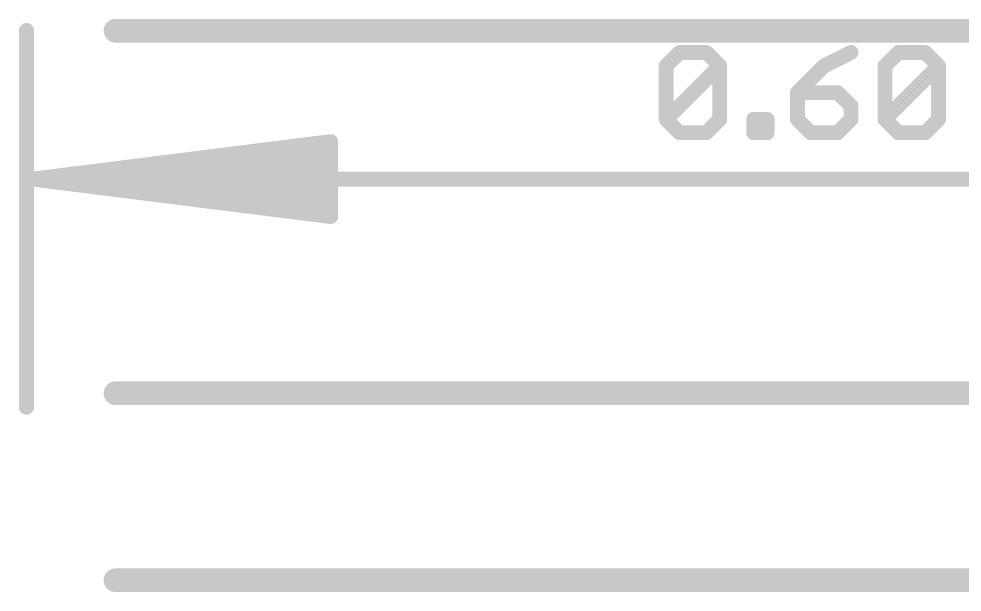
# Model space of a CAD drawing. Extents: x -41 to 66, y -18 to 24.
# Drawn here: x -0.07 to 8, y 19.33 to 24.23 of the extents above; entities that cross this region are included whole.
import ezdxf

# ---------------------------------------------------------------- set-up
doc = ezdxf.new("R2010")
doc.units = 0
doc.layers.add('47', color=253, linetype='CONTINUOUS')
doc.layers.add('52', color=253, linetype='CONTINUOUS')

msp = doc.modelspace()

# ---------------------------------------------------------------- linework, layer by layer
at = {"layer": '47'}
for points, const_width in [([(0, 24.13), (0, 20.91)], 0.13), ([(5.4699, 23.8287), (5.5843, 23.9431)], 0.127), ([(5.5843, 23.9431), (5.8131, 23.9431)], 0.127), ([(5.8131, 23.9431), (5.9275, 23.8287)], 0.127), ([(7.0501, 23.9431), (6.8213, 23.8287)], 0.127), ([(7.3409, 23.8287), (7.4553, 23.9431)], 0.127), ([(7.4553, 23.9431), (7.6841, 23.9431)], 0.127), ([(7.6841, 23.9431), (7.7985, 23.8287)], 0.127), ([(5.4699, 23.3711), (5.4699, 23.8287)], 0.127), ([(5.4699, 23.3711), (5.9275, 23.8287)], 0.127), ([(5.9275, 23.8287), (5.9275, 23.3711)], 0.127), ([(6.8213, 23.8287), (6.5925, 23.5999)], 0.127), ([(7.3409, 23.3711), (7.3409, 23.8287)], 0.127), ([(7.3409, 23.3711), (7.7985, 23.8287)], 0.127), ([(7.7985, 23.8287), (7.7985, 23.3711)], 0.127), ([(6.5925, 23.5999), (6.5925, 23.3711)], 0.127), ([(6.9357, 23.5999), (6.5925, 23.5999)], 0.127), ([(7.0501, 23.4855), (6.9357, 23.5999)], 0.127), ([(7.0501, 23.3711), (7.0501, 23.4855)], 0.127), ([(5.5843, 23.2567), (5.4699, 23.3711)], 0.127), ([(5.9275, 23.3711), (5.8131, 23.2567)], 0.127), ([(6.2183, 23.2567), (6.2183, 23.3711)], 0.127), ([(6.2183, 23.3711), (6.3327, 23.3711)], 0.127), ([(6.3327, 23.3711), (6.3327, 23.2567)], 0.127), ([(6.5925, 23.3711), (6.7069, 23.2567)], 0.127), ([(6.9357, 23.2567), (7.0501, 23.3711)], 0.127), ([(7.4553, 23.2567), (7.3409, 23.3711)], 0.127), ([(7.7985, 23.3711), (7.6841, 23.2567)], 0.127), ([(5.8131, 23.2567), (5.5843, 23.2567)], 0.127), ([(6.3327, 23.2567), (6.2183, 23.2567)], 0.127), ([(6.7069, 23.2567), (6.9357, 23.2567)], 0.127), ([(7.6841, 23.2567), (7.4553, 23.2567)], 0.127), ([(0.065, 22.86), (2.6, 23.1792)], 0.13), ([(2.6, 23.1792), (2.6, 22.5408)], 0.13), ([(0.065, 22.86), (2.6, 23.12)], 0.13), ([(0.065, 22.86), (2.6, 22.99)], 0.13), ([(0.065, 22.86), (15.175, 22.86)], 0.13), ([(2.6, 22.5408), (0.065, 22.86)], 0.13), ([(2.6, 22.73), (0.065, 22.86)], 0.13), ([(2.6, 22.6), (0.065, 22.86)], 0.13)]:
    msp.add_lwpolyline(points, dxfattribs=dict(at, const_width=const_width))
for points, const_width in [([(0.0325, 24.13, 1), (-0.0325, 24.13)], 0.065), ([(5.5843, 23.9748, 1), (5.5843, 23.9113)], 0.0635), ([(5.6067, 23.9206, 1), (5.5618, 23.9655)], 0.0635), ([(5.8355, 23.9655, 1), (5.7906, 23.9206)], 0.0635), ([(5.8131, 23.9113, 1), (5.8131, 23.9748)], 0.0635), ([(7.0643, 23.9147, 1), (7.0359, 23.9715)], 0.0635), ([(7.4553, 23.9748, 1), (7.4553, 23.9113)], 0.0635), ([(7.4778, 23.9206, 1), (7.4329, 23.9655)], 0.0635), ([(7.7066, 23.9655, 1), (7.6617, 23.9206)], 0.0635), ([(7.6841, 23.9113, 1), (7.6841, 23.9748)], 0.0635), ([(5.5016, 23.8287, 1), (5.4381, 23.8287)], 0.0635), ([(5.4474, 23.8511, 1), (5.4923, 23.8062)], 0.0635), ([(5.9592, 23.8287, 1), (5.8957, 23.8287)], 0.0635), ([(5.9499, 23.8062, 1), (5.905, 23.8511)], 0.0635), ([(5.905, 23.8062, 1), (5.9499, 23.8511)], 0.0635), ([(6.8071, 23.8571, 1), (6.8355, 23.8003)], 0.0635), ([(6.8438, 23.8062, 1), (6.7988, 23.8511)], 0.0635), ([(7.3727, 23.8287, 1), (7.3092, 23.8287)], 0.0635), ([(7.3185, 23.8511, 1), (7.3634, 23.8062)], 0.0635), ([(7.8303, 23.8287, 1), (7.7668, 23.8287)], 0.0635), ([(7.821, 23.8062, 1), (7.7761, 23.8511)], 0.0635), ([(7.7761, 23.8062, 1), (7.821, 23.8511)], 0.0635), ([(6.5925, 23.6316, 1), (6.5925, 23.5681)], 0.0635), ([(6.6243, 23.5999, 1), (6.5608, 23.5999)], 0.0635), ([(6.5701, 23.6223, 1), (6.615, 23.5774)], 0.0635), ([(6.9581, 23.6223, 1), (6.9132, 23.5774)], 0.0635), ([(6.9357, 23.5681, 1), (6.9357, 23.6316)], 0.0635), ([(7.0818, 23.4855, 1), (7.0183, 23.4855)], 0.0635), ([(7.0276, 23.463, 1), (7.0725, 23.5079)], 0.0635), ([(5.4923, 23.3935, 1), (5.4474, 23.3486)], 0.0635), ([(5.4474, 23.3935, 1), (5.4923, 23.3486)], 0.0635), ([(5.4381, 23.3711, 1), (5.5016, 23.3711)], 0.0635), ([(5.8957, 23.3711, 1), (5.9592, 23.3711)], 0.0635), ([(5.9499, 23.3486, 1), (5.905, 23.3935)], 0.0635), ([(6.2183, 23.4028, 1), (6.2183, 23.3393)], 0.0635), ([(6.25, 23.3711, 1), (6.1866, 23.3711)], 0.0635), ([(6.3644, 23.3711, 1), (6.3009, 23.3711)], 0.0635), ([(6.3327, 23.3393, 1), (6.3327, 23.4028)], 0.0635), ([(6.615, 23.3935, 1), (6.5701, 23.3486)], 0.0635), ([(6.5608, 23.3711, 1), (6.6243, 23.3711)], 0.0635), ([(7.0183, 23.3711, 1), (7.0818, 23.3711)], 0.0635), ([(7.0725, 23.3486, 1), (7.0276, 23.3935)], 0.0635), ([(7.3092, 23.3711, 1), (7.3727, 23.3711)], 0.0635), ([(7.3634, 23.3935, 1), (7.3185, 23.3486)], 0.0635), ([(7.3185, 23.3935, 1), (7.3634, 23.3486)], 0.0635), ([(7.7668, 23.3711, 1), (7.8303, 23.3711)], 0.0635), ([(7.821, 23.3486, 1), (7.7761, 23.3935)], 0.0635), ([(5.5843, 23.2885, 1), (5.5843, 23.225)], 0.0635), ([(5.5618, 23.2342, 1), (5.6067, 23.2792)], 0.0635), ([(5.7906, 23.2792, 1), (5.8355, 23.2342)], 0.0635), ([(5.8131, 23.225, 1), (5.8131, 23.2885)], 0.0635), ([(6.2183, 23.2885, 1), (6.2183, 23.225)], 0.0635), ([(6.3327, 23.225, 1), (6.3327, 23.2885)], 0.0635), ([(6.7069, 23.2885, 1), (6.7069, 23.225)], 0.0635), ([(6.6845, 23.2342, 1), (6.7294, 23.2792)], 0.0635), ([(6.9132, 23.2792, 1), (6.9581, 23.2342)], 0.0635), ([(6.9357, 23.225, 1), (6.9357, 23.2885)], 0.0635), ([(7.4553, 23.2885, 1), (7.4553, 23.225)], 0.0635), ([(7.4329, 23.2342, 1), (7.4778, 23.2792)], 0.0635), ([(7.6617, 23.2792, 1), (7.7066, 23.2342)], 0.0635), ([(7.6841, 23.225, 1), (7.6841, 23.2885)], 0.0635), ([(2.6325, 23.1792, 1), (2.5675, 23.1792)], 0.065), ([(2.6041, 23.147, 1), (2.5959, 23.2115)], 0.065), ([(6.1866, 23.2567, 1), (6.25, 23.2567)], 0.0635), ([(6.3009, 23.2567, 1), (6.3644, 23.2567)], 0.0635), ([(2.6033, 23.0877, 1), (2.5967, 23.1523)], 0.065), ([(2.6017, 22.9575, 1), (2.5983, 23.0225)], 0.065), ([(0.065, 22.8925, 1), (0.065, 22.8275)], 0.065), ([(0.0691, 22.8922, 1), (0.0609, 22.8278)], 0.065), ([(0.0633, 22.8925, 1), (0.0667, 22.8275)], 0.065), ([(0.0667, 22.8925, 1), (0.0633, 22.8275)], 0.065), ([(0.0683, 22.8923, 1), (0.0617, 22.8277)], 0.065), ([(0.0617, 22.8923, 1), (0.0683, 22.8277)], 0.065), ([(0.0609, 22.8922, 1), (0.0691, 22.8278)], 0.065), ([(2.5983, 22.6975, 1), (2.6017, 22.7625)], 0.065), ([(2.5967, 22.5677, 1), (2.6033, 22.6323)], 0.065), ([(2.5959, 22.5085, 1), (2.6041, 22.573)], 0.065), ([(2.5675, 22.5408, 1), (2.6325, 22.5408)], 0.065), ([(-0.0325, 20.91, 1), (0.0325, 20.91)], 0.065)]:
    msp.add_lwpolyline(points, format="xyb", dxfattribs=dict(at, const_width=const_width))
at = {"layer": '52', "const_width": 0.2032}
for points in [[(0.762, 24.129), (11.762, 24.129)], [(0.762, 21.029), (11.762, 21.029)], [(11.762, 19.429), (0.762, 19.429)]]:
    msp.add_lwpolyline(points, dxfattribs=at)
at = {"layer": '52', "const_width": 0.1016}
for points in [[(0.762, 24.1798, 1), (0.762, 24.0782)], [(0.762, 21.0798, 1), (0.762, 20.9782)], [(0.762, 19.4798, 1), (0.762, 19.3782)]]:
    msp.add_lwpolyline(points, format="xyb", dxfattribs=at)

doc.saveas('drawing.dxf')
